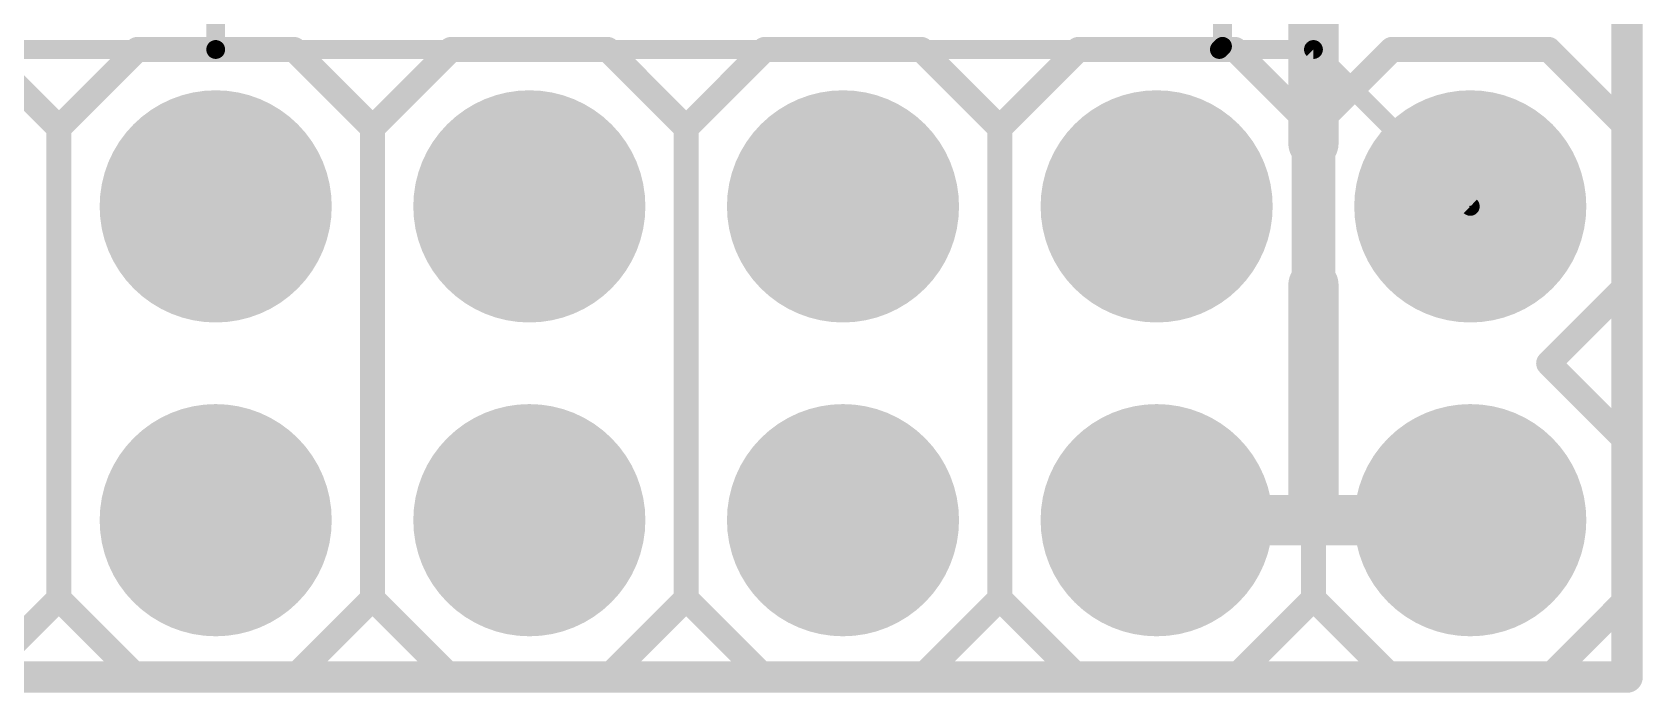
# Model space of a CAD drawing. Extents: x -26.2 to 60.5, y -16.3 to 39.9.
# Drawn here: x 20.1 to 33.15, y -0.13 to 5.22 of the extents above; entities that cross this region are included whole.
import ezdxf

# ---------------------------------------------------------------- set-up
doc = ezdxf.new("R2010")
doc.units = 0
for name, color, linetype in [('1', 12, 'CONTINUOUS'), ('16', 140, 'CONTINUOUS'), ('17', 183, 'CONTINUOUS'), ('20', 53, 'CONTINUOUS'), ('21', 41, 'CONTINUOUS'), ('23', 53, 'CONTINUOUS'), ('51', 53, 'CONTINUOUS')]:
    doc.layers.add(name, color=color, linetype=linetype)

# ---------------------------------------------------------------- blocks, each defined once
blk = doc.blocks.new('RECT')
blk.add_solid([(-0.5, -0.5), (0.5, -0.5), (-0.5, 0.5), (0.5, 0.5)])
blk = doc.blocks.new('ROUNDP')
at = {"const_width": 0.5}
blk.add_lwpolyline([(0, -0.25, 1), (0, 0.25, 1), (0, -0.25)], format="xyb", dxfattribs=at)

msp = doc.modelspace()

# ---------------------------------------------------------------- linework, layer by layer
at = {"layer": '1'}
for points, const_width in [([(33.02, 0), (33.02, 39.37)], 0.254), ([(21.59, 6.35), (21.59, 5.08)], 0.1524), ([(29.7434, 6.35), (29.7434, 5.1054)], 0.1524), ([(21.59, 5.08), (15.24, 5.08)], 0.1524), ([(29.718, 5.08), (21.59, 5.08)], 0.1524), ([(29.7434, 5.1054), (29.718, 5.08)], 0.1524), ([(30.48, 5.08), (29.718, 5.08)], 0.1524), ([(31.75, 3.81), (30.48, 5.08)], 0.1524), ([(0, 0), (33.02, 0)], 0.254)]:
    msp.add_lwpolyline(points, dxfattribs=dict(at, const_width=const_width))
for points, const_width in [([(21.59, 5.1181, 1), (21.59, 5.0419)], 0.0762), ([(21.5519, 5.08, 1), (21.6281, 5.08)], 0.0762), ([(21.59, 5.0419, 1), (21.59, 5.1181)], 0.0762), ([(29.718, 5.1181, 1), (29.718, 5.0419)], 0.0762), ([(29.6911, 5.1069, 1), (29.7449, 5.0531)], 0.0762), ([(29.7053, 5.1054, 1), (29.7815, 5.1054)], 0.0762), ([(29.7703, 5.0785, 1), (29.7165, 5.1323)], 0.0762), ([(29.718, 5.0419, 1), (29.718, 5.1181)], 0.0762), ([(30.5069, 5.1069, 1), (30.4531, 5.0531)], 0.0762), ([(30.48, 5.0419, 1), (30.48, 5.1181)], 0.0762), ([(31.7231, 3.7831, 1), (31.7769, 3.8369)], 0.0762), ([(32.9565, 0, 1), (33.0835, 0)], 0.127), ([(33.02, -0.0635, 1), (33.02, 0.0635)], 0.127)]:
    msp.add_lwpolyline(points, format="xyb", dxfattribs=dict(at, const_width=const_width))
at = {"layer": '16'}
for points, const_width in [([(33.02, 0), (33.02, 39.37)], 0.254), ([(30.48, 6.35), (30.48, 4.318)], 0.4064), ([(30.48, 4.318), (30.48, 3.175)], 0.3556), ([(30.48, 3.175), (30.48, 1.27)], 0.4064), ([(30.48, 1.27), (29.21, 1.27)], 0.4064), ([(30.48, 1.27), (31.75, 1.27)], 0.4064), ([(0, 0), (33.02, 0)], 0.254)]:
    msp.add_lwpolyline(points, dxfattribs=dict(at, const_width=const_width))
for points, const_width in [([(30.5689, 4.318, 1), (30.3911, 4.318)], 0.1778), ([(30.3784, 4.318, 1), (30.5816, 4.318)], 0.2032), ([(30.5816, 3.175, 1), (30.3784, 3.175)], 0.2032), ([(30.3911, 3.175, 1), (30.5689, 3.175)], 0.1778), ([(29.21, 1.3716, 1), (29.21, 1.1684)], 0.2032), ([(30.48, 1.3716, 1), (30.48, 1.1684)], 0.2032), ([(30.48, 1.1684, 1), (30.48, 1.3716)], 0.2032), ([(31.75, 1.1684, 1), (31.75, 1.3716)], 0.2032), ([(30.3784, 1.27, 1), (30.5816, 1.27)], 0.2032), ([(32.9565, 0, 1), (33.0835, 0)], 0.127), ([(33.02, -0.0635, 1), (33.02, 0.0635)], 0.127)]:
    msp.add_lwpolyline(points, format="xyb", dxfattribs=dict(at, const_width=const_width))
at = {"layer": '20', "const_width": 0.2032}
for points in [[(33.02, 0), (33.02, 39.37)], [(0, 0), (33.02, 0)]]:
    msp.add_lwpolyline(points, dxfattribs=at)
at = {"layer": '20', "const_width": 0.1016}
for points in [[(32.9692, 0, 1), (33.0708, 0)], [(33.02, -0.0508, 1), (33.02, 0.0508)]]:
    msp.add_lwpolyline(points, format="xyb", dxfattribs=at)
at = {"layer": '21', "const_width": 0.2032}
for points in [[(19.685, 5.08), (20.32, 4.445)], [(20.32, 4.445), (20.955, 5.08)], [(20.955, 5.08), (22.225, 5.08)], [(22.225, 5.08), (22.86, 4.445)], [(22.86, 4.445), (23.495, 5.08)], [(23.495, 5.08), (24.765, 5.08)], [(25.4, 4.445), (24.765, 5.08)], [(25.4, 4.445), (26.035, 5.08)], [(26.035, 5.08), (27.305, 5.08)], [(27.305, 5.08), (27.94, 4.445)], [(27.94, 4.445), (28.575, 5.08)], [(28.575, 5.08), (29.845, 5.08)], [(29.845, 5.08), (30.48, 4.445)], [(30.48, 4.445), (31.115, 5.08)], [(31.115, 5.08), (32.385, 5.08)], [(33.02, 4.445), (32.385, 5.08)], [(20.32, 0.635), (20.32, 4.445)], [(22.86, 0.635), (22.86, 4.445)], [(25.4, 0.635), (25.4, 4.445)], [(27.94, 0.635), (27.94, 4.445)], [(30.48, 0.635), (30.48, 4.445)], [(33.02, 3.175), (33.02, 4.445)], [(32.385, 2.54), (33.02, 3.175)], [(33.02, 1.905), (32.385, 2.54)], [(33.02, 0.635), (33.02, 1.905)], [(20.32, 0.635), (19.685, 0)], [(20.955, 0), (20.32, 0.635)], [(22.86, 0.635), (22.225, 0)], [(23.495, 0), (22.86, 0.635)], [(24.765, 0), (25.4, 0.635)], [(26.035, 0), (25.4, 0.635)], [(27.94, 0.635), (27.305, 0)], [(28.575, 0), (27.94, 0.635)], [(30.48, 0.635), (29.845, 0)], [(31.115, 0), (30.48, 0.635)], [(33.02, 0.635), (32.385, 0)], [(22.225, 0), (20.955, 0)], [(24.765, 0), (23.495, 0)], [(27.305, 0), (26.035, 0)], [(29.845, 0), (28.575, 0)], [(32.385, 0), (31.115, 0)]]:
    msp.add_lwpolyline(points, dxfattribs=at)
at = {"layer": '21', "const_width": 0.1016}
for points in [[(20.955, 5.1308, 1), (20.955, 5.0292)], [(20.9909, 5.0441, 1), (20.9191, 5.1159)], [(22.2609, 5.1159, 1), (22.1891, 5.0441)], [(22.225, 5.0292, 1), (22.225, 5.1308)], [(23.495, 5.1308, 1), (23.495, 5.0292)], [(23.5309, 5.0441, 1), (23.4591, 5.1159)], [(24.8009, 5.1159, 1), (24.7291, 5.0441)], [(24.765, 5.0292, 1), (24.765, 5.1308)], [(26.035, 5.1308, 1), (26.035, 5.0292)], [(26.0709, 5.0441, 1), (25.9991, 5.1159)], [(27.3409, 5.1159, 1), (27.2691, 5.0441)], [(27.305, 5.0292, 1), (27.305, 5.1308)], [(28.575, 5.1308, 1), (28.575, 5.0292)], [(28.6109, 5.0441, 1), (28.5391, 5.1159)], [(29.8809, 5.1159, 1), (29.8091, 5.0441)], [(29.845, 5.0292, 1), (29.845, 5.1308)], [(31.115, 5.1308, 1), (31.115, 5.0292)], [(31.1509, 5.0441, 1), (31.0791, 5.1159)], [(32.4209, 5.1159, 1), (32.3491, 5.0441)], [(32.385, 5.0292, 1), (32.385, 5.1308)], [(20.3708, 4.445, 1), (20.2692, 4.445)], [(20.2841, 4.4809, 1), (20.3559, 4.4091)], [(20.2841, 4.4091, 1), (20.3559, 4.4809)], [(22.9108, 4.445, 1), (22.8092, 4.445)], [(22.8241, 4.4809, 1), (22.8959, 4.4091)], [(22.8241, 4.4091, 1), (22.8959, 4.4809)], [(25.4508, 4.445, 1), (25.3492, 4.445)], [(25.3641, 4.4809, 1), (25.4359, 4.4091)], [(25.3641, 4.4091, 1), (25.4359, 4.4809)], [(27.9908, 4.445, 1), (27.8892, 4.445)], [(27.9041, 4.4809, 1), (27.9759, 4.4091)], [(27.9041, 4.4091, 1), (27.9759, 4.4809)], [(30.5308, 4.445, 1), (30.4292, 4.445)], [(30.4441, 4.4809, 1), (30.5159, 4.4091)], [(30.4441, 4.4091, 1), (30.5159, 4.4809)], [(33.0708, 4.445, 1), (32.9692, 4.445)], [(32.9841, 4.4091, 1), (33.0559, 4.4809)], [(33.0559, 3.1391, 1), (32.9841, 3.2109)], [(32.9692, 3.175, 1), (33.0708, 3.175)], [(32.4209, 2.5759, 1), (32.3491, 2.5041)], [(32.3491, 2.5759, 1), (32.4209, 2.5041)], [(33.0708, 1.905, 1), (32.9692, 1.905)], [(32.9841, 1.8691, 1), (33.0559, 1.9409)], [(20.3559, 0.6709, 1), (20.2841, 0.5991)], [(20.2692, 0.635, 1), (20.3708, 0.635)], [(20.3559, 0.5991, 1), (20.2841, 0.6709)], [(22.8959, 0.6709, 1), (22.8241, 0.5991)], [(22.8092, 0.635, 1), (22.9108, 0.635)], [(22.8959, 0.5991, 1), (22.8241, 0.6709)], [(25.4359, 0.6709, 1), (25.3641, 0.5991)], [(25.3492, 0.635, 1), (25.4508, 0.635)], [(25.4359, 0.5991, 1), (25.3641, 0.6709)], [(27.9759, 0.6709, 1), (27.9041, 0.5991)], [(27.8892, 0.635, 1), (27.9908, 0.635)], [(27.9759, 0.5991, 1), (27.9041, 0.6709)], [(30.5159, 0.6709, 1), (30.4441, 0.5991)], [(30.4292, 0.635, 1), (30.5308, 0.635)], [(30.5159, 0.5991, 1), (30.4441, 0.6709)], [(32.9692, 0.635, 1), (33.0708, 0.635)], [(33.0559, 0.5991, 1), (32.9841, 0.6709)], [(20.955, 0.0508, 1), (20.955, -0.0508)], [(20.9191, -0.0359, 1), (20.9909, 0.0359)], [(22.1891, 0.0359, 1), (22.2609, -0.0359)], [(22.225, -0.0508, 1), (22.225, 0.0508)], [(23.495, 0.0508, 1), (23.495, -0.0508)], [(23.4591, -0.0359, 1), (23.5309, 0.0359)], [(24.7291, 0.0359, 1), (24.8009, -0.0359)], [(24.765, -0.0508, 1), (24.765, 0.0508)], [(26.035, 0.0508, 1), (26.035, -0.0508)], [(25.9991, -0.0359, 1), (26.0709, 0.0359)], [(27.2691, 0.0359, 1), (27.3409, -0.0359)], [(27.305, -0.0508, 1), (27.305, 0.0508)], [(28.575, 0.0508, 1), (28.575, -0.0508)], [(28.5391, -0.0359, 1), (28.6109, 0.0359)], [(29.8091, 0.0359, 1), (29.8809, -0.0359)], [(29.845, -0.0508, 1), (29.845, 0.0508)], [(31.115, 0.0508, 1), (31.115, -0.0508)], [(31.0791, -0.0359, 1), (31.1509, 0.0359)], [(32.3491, 0.0359, 1), (32.4209, -0.0359)], [(32.385, -0.0508, 1), (32.385, 0.0508)]]:
    msp.add_lwpolyline(points, format="xyb", dxfattribs=at)
at = {"layer": '23'}
msp.add_point((31.75, 3.81), dxfattribs=at)

# ---------------------------------------------------------------- block references
at = {"layer": '17', "xscale": 1.8796, "yscale": 1.8796}
for p, rotation in [((21.59, 3.81), 270), ((21.59, 3.81), 270), ((24.13, 3.81), 270), ((24.13, 3.81), 270), ((26.67, 3.81), 270), ((26.67, 3.81), 270), ((29.21, 3.81), 270), ((29.21, 3.81), 270), ((31.75, 3.81), 270), ((31.75, 3.81), 270), ((21.59, 1.27), 90), ((21.59, 1.27), 90), ((24.13, 1.27), 90), ((24.13, 1.27), 90), ((26.67, 1.27), 90), ((26.67, 1.27), 90), ((29.21, 1.27), 90), ((29.21, 1.27), 90), ((31.75, 1.27), 90), ((31.75, 1.27), 90)]:
    msp.add_blockref('ROUNDP', p, dxfattribs=dict(at, rotation=rotation))
at = {"layer": '51', "xscale": 0.508, "yscale": 0.508, "rotation": 180}
for p in [(21.59, 3.81), (24.13, 3.81), (26.67, 3.81), (29.21, 3.81), (31.75, 3.81)]:
    msp.add_blockref('RECT', p, dxfattribs=at)
at = {"layer": '51', "xscale": 0.508, "yscale": 0.508}
for p in [(21.59, 1.27), (24.13, 1.27), (26.67, 1.27), (29.21, 1.27), (31.75, 1.27)]:
    msp.add_blockref('RECT', p, dxfattribs=at)

doc.saveas('drawing.dxf')
